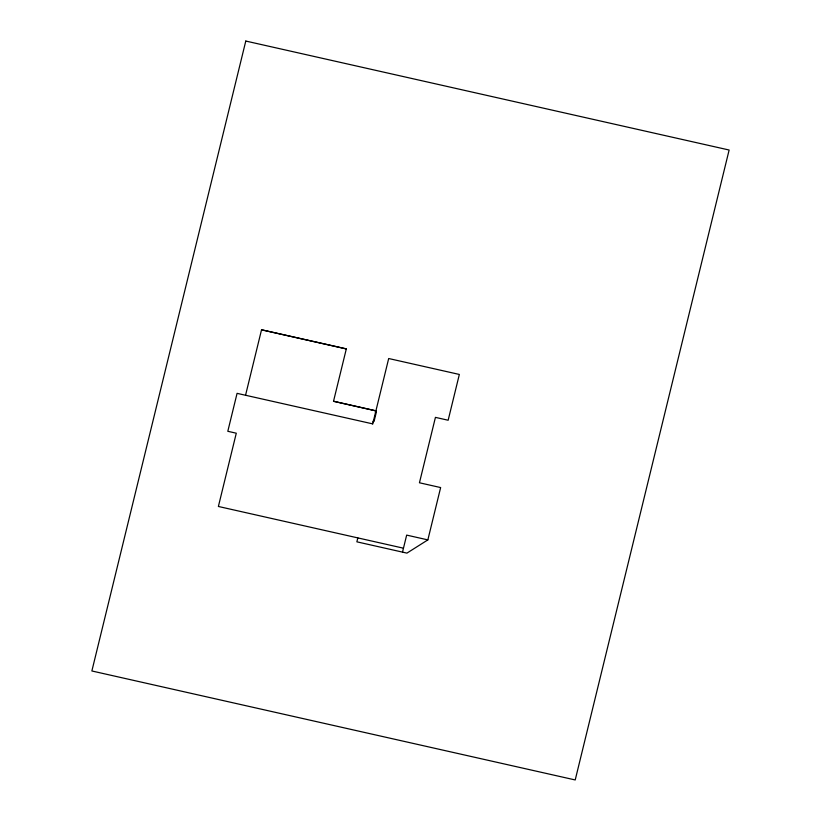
<?xml version="1.0" encoding="UTF-8"?>
<svg xmlns="http://www.w3.org/2000/svg" width="821" height="821" viewBox="0 0 821 821"><rect width="100%" height="100%" fill="white"/><g stroke="black" fill="none" stroke-linecap="round" stroke-linejoin="round"><path stroke-width="1.23" d="M245.551 395.26L261.54 329.796L346.318 348.904L261.54 329.796M333.531 401.243L375.905 410.849L333.521 401.295L346.318 348.904M403.47 548.192L218.386 506.465L236.284 433.201L227.807 431.292L237.074 393.351L372.713 423.882M372.713 423.934L388.692 358.52L459.339 374.448L448.153 420.239L435.438 417.366L419.449 482.779L440.641 487.561L427.854 539.89L406.929 553.118L356.868 541.829L357.833 537.909M402.506 552.123L406.662 535.107L427.854 539.89M375.854 411.054L375.31 412.039L376.305 412.265L374.058 421.419L373.073 421.194L373.103 422.312M245.787 41.05L91.87 670.973L575.213 779.95L729.13 150.027L245.787 41.05"/></g></svg>
